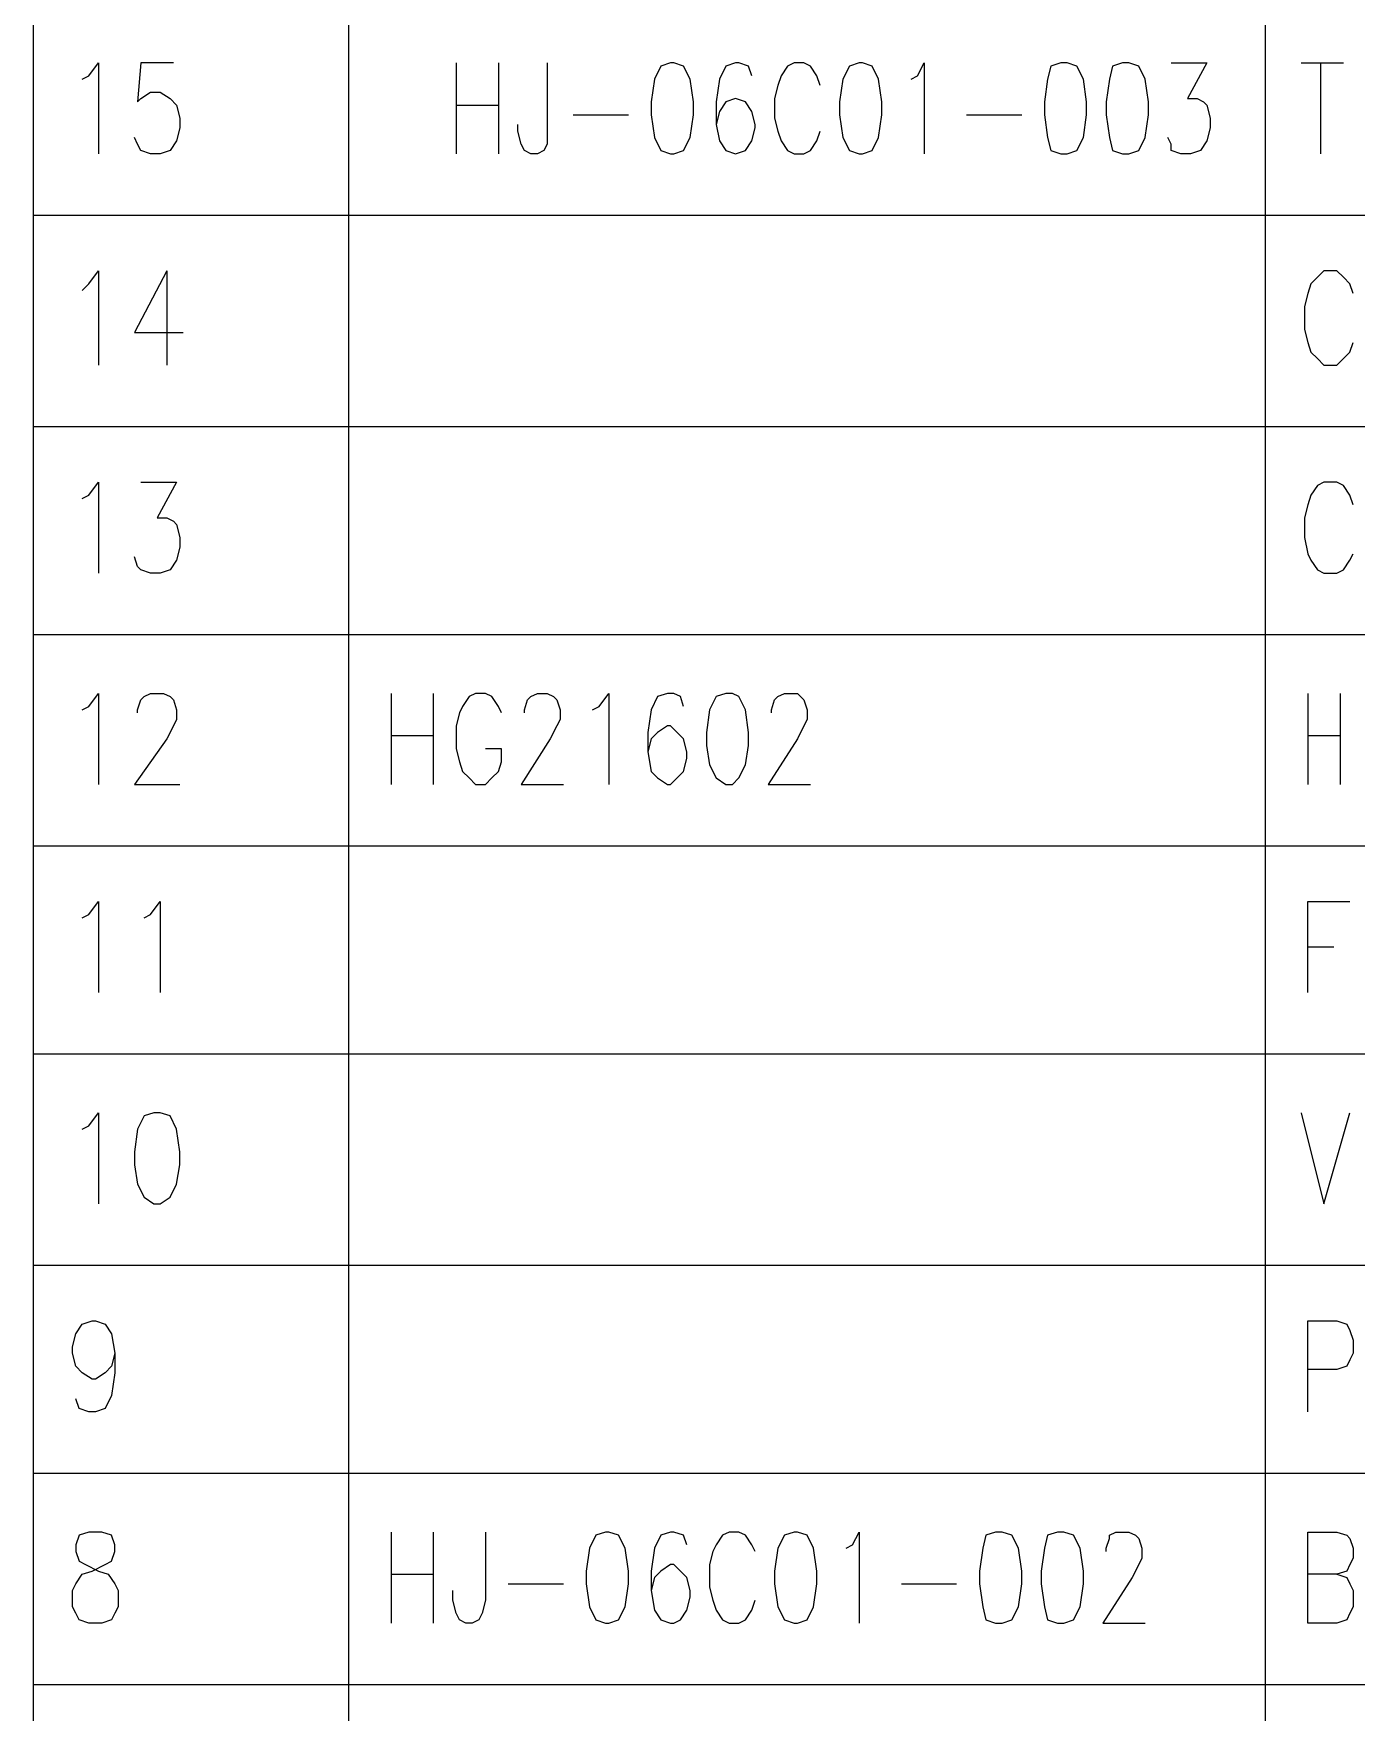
# Model space of a CAD drawing. Extents: x 0.3 to 16.2, y 0.3 to 22.9.
# Drawn here: x 11.143 to 12.5, y 3.805 to 5.527 of the extents above; entities that cross this region are included whole.
import ezdxf

# ---------------------------------------------------------------- set-up
doc = ezdxf.new("R2010")
doc.units = 0
doc.header["$MEASUREMENT"] = 0
doc.linetypes.add('AUSGEZOGEN', pattern=[0])
doc.layers.get('0').update_dxf_attribs({"linetype": 'AUSGEZOGEN'})

msp = doc.modelspace()

# ---------------------------------------------------------------- linework, layer by layer
for points in [[(11.1433, 5.34), (11.1433, 5.5567)], [(11.4667, 5.34), (11.4667, 5.5567)], [(12.4067, 5.34), (12.4067, 5.5567)], [(11.1933, 5.48), (11.2, 5.4833), (11.2, 5.4833), (11.21, 5.4967), (11.21, 5.4967), (11.21, 5.4033)], [(11.2867, 5.4967), (11.2533, 5.4967), (11.2533, 5.4967), (11.25, 5.4567), (11.25, 5.4567), (11.2533, 5.46), (11.2533, 5.46), (11.2633, 5.4667), (11.2633, 5.4667), (11.2733, 5.4667), (11.2733, 5.4667), (11.2833, 5.46), (11.2833, 5.46), (11.29, 5.4533), (11.29, 5.4533), (11.2933, 5.44), (11.2933, 5.44), (11.2933, 5.43), (11.2933, 5.43), (11.29, 5.4167), (11.29, 5.4167), (11.2833, 5.4067), (11.2833, 5.4067), (11.2733, 5.4033), (11.2733, 5.4033), (11.2633, 5.4033), (11.2633, 5.4033), (11.2533, 5.4067), (11.2533, 5.4067), (11.25, 5.4133), (11.25, 5.4133), (11.2467, 5.42)], [(11.5767, 5.4967), (11.5767, 5.4033)], [(11.62, 5.4967), (11.62, 5.4033)], [(11.67, 5.4967), (11.67, 5.4133), (11.67, 5.4133), (11.6667, 5.4067), (11.6667, 5.4067), (11.66, 5.4033), (11.66, 5.4033), (11.6533, 5.4033), (11.6533, 5.4033), (11.6467, 5.4067), (11.6467, 5.4067), (11.6433, 5.4133), (11.6433, 5.4133), (11.64, 5.4267), (11.64, 5.4267), (11.64, 5.4333)], [(11.7967, 5.4967), (11.7867, 5.4933), (11.7867, 5.4933), (11.78, 5.48), (11.78, 5.48), (11.7767, 5.4567), (11.7767, 5.4567), (11.7767, 5.4433), (11.7767, 5.4433), (11.78, 5.42), (11.78, 5.42), (11.7867, 5.4067), (11.7867, 5.4067), (11.7967, 5.4033), (11.7967, 5.4033), (11.8, 5.4033), (11.8, 5.4033), (11.81, 5.4067), (11.81, 5.4067), (11.8167, 5.42), (11.8167, 5.42), (11.82, 5.4433), (11.82, 5.4433), (11.82, 5.4567), (11.82, 5.4567), (11.8167, 5.48), (11.8167, 5.48), (11.81, 5.4933), (11.81, 5.4933), (11.8, 5.4967), (11.8, 5.4967), (11.7967, 5.4967), (11.7967, 5.4967)], [(11.88, 5.4833), (11.8767, 5.4933), (11.8767, 5.4933), (11.8667, 5.4967), (11.8667, 5.4967), (11.8633, 5.4967), (11.8633, 5.4967), (11.8533, 5.4933), (11.8533, 5.4933), (11.8467, 5.48), (11.8467, 5.48), (11.8433, 5.4567), (11.8433, 5.4567), (11.8433, 5.4333), (11.8433, 5.4333), (11.8467, 5.4167), (11.8467, 5.4167), (11.8533, 5.4067), (11.8533, 5.4067), (11.8633, 5.4033), (11.8633, 5.4033), (11.8733, 5.4067), (11.8733, 5.4067), (11.88, 5.4167), (11.88, 5.4167), (11.8833, 5.43), (11.8833, 5.43), (11.8833, 5.4333), (11.8833, 5.4333), (11.88, 5.4467), (11.88, 5.4467), (11.8733, 5.4567), (11.8733, 5.4567), (11.8633, 5.46), (11.8633, 5.46), (11.8533, 5.4567), (11.8533, 5.4567), (11.8467, 5.4467), (11.8467, 5.4467), (11.8433, 5.4333)], [(11.95, 5.4733), (11.9467, 5.4833), (11.9467, 5.4833), (11.94, 5.4933), (11.94, 5.4933), (11.9333, 5.4967), (11.9333, 5.4967), (11.9233, 5.4967), (11.9233, 5.4967), (11.9167, 5.4933), (11.9167, 5.4933), (11.91, 5.4833), (11.91, 5.4833), (11.9067, 5.4733), (11.9067, 5.4733), (11.9033, 5.46), (11.9033, 5.46), (11.9033, 5.44), (11.9033, 5.44), (11.9067, 5.4267), (11.9067, 5.4267), (11.91, 5.4167), (11.91, 5.4167), (11.9167, 5.4067), (11.9167, 5.4067), (11.9233, 5.4033), (11.9233, 5.4033), (11.9333, 5.4033), (11.9333, 5.4033), (11.94, 5.4067), (11.94, 5.4067), (11.9467, 5.4167), (11.9467, 5.4167), (11.95, 5.4267)], [(11.99, 5.4967), (11.98, 5.4933), (11.98, 5.4933), (11.9733, 5.48), (11.9733, 5.48), (11.97, 5.4567), (11.97, 5.4567), (11.97, 5.4433), (11.97, 5.4433), (11.9733, 5.42), (11.9733, 5.42), (11.98, 5.4067), (11.98, 5.4067), (11.99, 5.4033), (11.99, 5.4033), (11.9933, 5.4033), (11.9933, 5.4033), (12.0033, 5.4067), (12.0033, 5.4067), (12.01, 5.42), (12.01, 5.42), (12.0133, 5.4433), (12.0133, 5.4433), (12.0133, 5.4567), (12.0133, 5.4567), (12.01, 5.48), (12.01, 5.48), (12.0033, 5.4933), (12.0033, 5.4933), (11.9933, 5.4967), (11.9933, 5.4967), (11.99, 5.4967), (11.99, 5.4967)], [(12.0433, 5.48), (12.05, 5.4833), (12.05, 5.4833), (12.0567, 5.4967), (12.0567, 5.4967), (12.0567, 5.4033)], [(12.1967, 5.4967), (12.1867, 5.4933), (12.1867, 5.4933), (12.1833, 5.48), (12.1833, 5.48), (12.18, 5.4567), (12.18, 5.4567), (12.18, 5.4433), (12.18, 5.4433), (12.1833, 5.42), (12.1833, 5.42), (12.1867, 5.4067), (12.1867, 5.4067), (12.1967, 5.4033), (12.1967, 5.4033), (12.2033, 5.4033), (12.2033, 5.4033), (12.2133, 5.4067), (12.2133, 5.4067), (12.22, 5.42), (12.22, 5.42), (12.2233, 5.4433), (12.2233, 5.4433), (12.2233, 5.4567), (12.2233, 5.4567), (12.22, 5.48), (12.22, 5.48), (12.2133, 5.4933), (12.2133, 5.4933), (12.2033, 5.4967), (12.2033, 5.4967), (12.1967, 5.4967), (12.1967, 5.4967)], [(12.26, 5.4967), (12.25, 5.4933), (12.25, 5.4933), (12.2467, 5.48), (12.2467, 5.48), (12.2433, 5.4567), (12.2433, 5.4567), (12.2433, 5.4433), (12.2433, 5.4433), (12.2467, 5.42), (12.2467, 5.42), (12.25, 5.4067), (12.25, 5.4067), (12.26, 5.4033), (12.26, 5.4033), (12.2667, 5.4033), (12.2667, 5.4033), (12.2767, 5.4067), (12.2767, 5.4067), (12.2833, 5.42), (12.2833, 5.42), (12.2867, 5.4433), (12.2867, 5.4433), (12.2867, 5.4567), (12.2867, 5.4567), (12.2833, 5.48), (12.2833, 5.48), (12.2767, 5.4933), (12.2767, 5.4933), (12.2667, 5.4967), (12.2667, 5.4967), (12.26, 5.4967), (12.26, 5.4967)], [(12.31, 5.4967), (12.3467, 5.4967), (12.3467, 5.4967), (12.3267, 5.46), (12.3267, 5.46), (12.3367, 5.46), (12.3367, 5.46), (12.3433, 5.4567), (12.3433, 5.4567), (12.3467, 5.4533), (12.3467, 5.4533), (12.35, 5.44), (12.35, 5.44), (12.35, 5.43), (12.35, 5.43), (12.3467, 5.4167), (12.3467, 5.4167), (12.34, 5.4067), (12.34, 5.4067), (12.33, 5.4033), (12.33, 5.4033), (12.32, 5.4033), (12.32, 5.4033), (12.31, 5.4067), (12.31, 5.4067), (12.31, 5.4133), (12.31, 5.4133), (12.3067, 5.42)], [(12.4433, 5.4967), (12.4867, 5.4967)], [(12.4633, 5.4967), (12.4633, 5.4033)], [(11.5767, 5.4533), (11.62, 5.4533)], [(11.6967, 5.4433), (11.7533, 5.4433)], [(12.1, 5.4433), (12.1567, 5.4433)], [(15.9833, 5.34), (11.1433, 5.34)], [(11.1433, 5.1233), (11.1433, 5.34)], [(11.4667, 5.1233), (11.4667, 5.34)], [(12.4067, 5.1233), (12.4067, 5.34)], [(11.1933, 5.2633), (11.2, 5.27), (11.2, 5.27), (11.21, 5.2833), (11.21, 5.2833), (11.21, 5.1867)], [(11.28, 5.2833), (11.2467, 5.22), (11.2467, 5.22), (11.2967, 5.22)], [(11.28, 5.2833), (11.28, 5.1867)], [(12.4967, 5.26), (12.4933, 5.27), (12.4933, 5.27), (12.4867, 5.2767), (12.4867, 5.2767), (12.48, 5.2833), (12.48, 5.2833), (12.4667, 5.2833), (12.4667, 5.2833), (12.46, 5.2767), (12.46, 5.2767), (12.4533, 5.27), (12.4533, 5.27), (12.45, 5.26), (12.45, 5.26), (12.4467, 5.2467), (12.4467, 5.2467), (12.4467, 5.2233), (12.4467, 5.2233), (12.45, 5.21), (12.45, 5.21), (12.4533, 5.2), (12.4533, 5.2), (12.46, 5.1933), (12.46, 5.1933), (12.4667, 5.1867), (12.4667, 5.1867), (12.48, 5.1867), (12.48, 5.1867), (12.4867, 5.1933), (12.4867, 5.1933), (12.4933, 5.2), (12.4933, 5.2), (12.4967, 5.21)], [(15.9833, 5.1233), (11.1433, 5.1233)], [(11.1433, 4.91), (11.1433, 5.1233)], [(11.4667, 4.91), (11.4667, 5.1233)], [(12.4067, 4.91), (12.4067, 5.1233)], [(11.1933, 5.05), (11.2, 5.0533), (11.2, 5.0533), (11.21, 5.0667), (11.21, 5.0667), (11.21, 4.9733)], [(11.2533, 5.0667), (11.29, 5.0667), (11.29, 5.0667), (11.27, 5.03), (11.27, 5.03), (11.28, 5.03), (11.28, 5.03), (11.2867, 5.0267), (11.2867, 5.0267), (11.29, 5.0233), (11.29, 5.0233), (11.2933, 5.01), (11.2933, 5.01), (11.2933, 5), (11.2933, 5), (11.29, 4.9867), (11.29, 4.9867), (11.2833, 4.9767), (11.2833, 4.9767), (11.2733, 4.9733), (11.2733, 4.9733), (11.2633, 4.9733), (11.2633, 4.9733), (11.2533, 4.9767), (11.2533, 4.9767), (11.25, 4.98), (11.25, 4.98), (11.2467, 4.99)], [(12.4967, 5.0433), (12.4933, 5.0533), (12.4933, 5.0533), (12.4867, 5.0633), (12.4867, 5.0633), (12.48, 5.0667), (12.48, 5.0667), (12.4667, 5.0667), (12.4667, 5.0667), (12.46, 5.0633), (12.46, 5.0633), (12.4533, 5.0533), (12.4533, 5.0533), (12.45, 5.0433), (12.45, 5.0433), (12.4467, 5.03), (12.4467, 5.03), (12.4467, 5.01), (12.4467, 5.01), (12.45, 4.9933), (12.45, 4.9933), (12.4533, 4.9867), (12.4533, 4.9867), (12.46, 4.9767), (12.46, 4.9767), (12.4667, 4.9733), (12.4667, 4.9733), (12.48, 4.9733), (12.48, 4.9733), (12.4867, 4.9767), (12.4867, 4.9767), (12.4933, 4.9867), (12.4933, 4.9867), (12.4967, 4.9933)], [(15.9833, 4.91), (11.1433, 4.91)], [(11.1433, 4.6933), (11.1433, 4.91)], [(11.4667, 4.6933), (11.4667, 4.91)], [(12.4067, 4.6933), (12.4067, 4.91)], [(11.1933, 4.8333), (11.2, 4.8367), (11.2, 4.8367), (11.21, 4.85), (11.21, 4.85), (11.21, 4.7567)], [(11.25, 4.83), (11.25, 4.8333), (11.25, 4.8333), (11.2533, 4.8433), (11.2533, 4.8433), (11.2567, 4.8467), (11.2567, 4.8467), (11.2633, 4.85), (11.2633, 4.85), (11.2767, 4.85), (11.2767, 4.85), (11.2833, 4.8467), (11.2833, 4.8467), (11.2867, 4.8433), (11.2867, 4.8433), (11.29, 4.8333), (11.29, 4.8333), (11.29, 4.8233), (11.29, 4.8233), (11.2867, 4.8167), (11.2867, 4.8167), (11.28, 4.8033), (11.28, 4.8033), (11.2467, 4.7567), (11.2467, 4.7567), (11.2933, 4.7567)], [(11.51, 4.85), (11.51, 4.7567)], [(11.5533, 4.85), (11.5533, 4.7567)], [(11.6233, 4.83), (11.62, 4.8367), (11.62, 4.8367), (11.6133, 4.8467), (11.6133, 4.8467), (11.6067, 4.85), (11.6067, 4.85), (11.5967, 4.85), (11.5967, 4.85), (11.59, 4.8467), (11.59, 4.8467), (11.5833, 4.8367), (11.5833, 4.8367), (11.58, 4.83), (11.58, 4.83), (11.5767, 4.8167), (11.5767, 4.8167), (11.5767, 4.7933), (11.5767, 4.7933), (11.58, 4.78), (11.58, 4.78), (11.5833, 4.77), (11.5833, 4.77), (11.59, 4.7633), (11.59, 4.7633), (11.5967, 4.7567), (11.5967, 4.7567), (11.6067, 4.7567), (11.6067, 4.7567), (11.6133, 4.7633), (11.6133, 4.7633), (11.62, 4.77), (11.62, 4.77), (11.6233, 4.78), (11.6233, 4.78), (11.6233, 4.7933), (11.6233, 4.7933), (11.6067, 4.7933)], [(11.6467, 4.83), (11.6467, 4.8333), (11.6467, 4.8333), (11.65, 4.8433), (11.65, 4.8433), (11.6533, 4.8467), (11.6533, 4.8467), (11.66, 4.85), (11.66, 4.85), (11.67, 4.85), (11.67, 4.85), (11.6767, 4.8467), (11.6767, 4.8467), (11.68, 4.8433), (11.68, 4.8433), (11.6833, 4.8333), (11.6833, 4.8333), (11.6833, 4.8233), (11.6833, 4.8233), (11.68, 4.8167), (11.68, 4.8167), (11.6733, 4.8033), (11.6733, 4.8033), (11.6433, 4.7567), (11.6433, 4.7567), (11.6867, 4.7567)], [(11.7167, 4.8333), (11.7233, 4.8367), (11.7233, 4.8367), (11.7333, 4.85), (11.7333, 4.85), (11.7333, 4.7567)], [(11.81, 4.8367), (11.8067, 4.8467), (11.8067, 4.8467), (11.8, 4.85), (11.8, 4.85), (11.7933, 4.85), (11.7933, 4.85), (11.7833, 4.8467), (11.7833, 4.8467), (11.7767, 4.8333), (11.7767, 4.8333), (11.7733, 4.81), (11.7733, 4.81), (11.7733, 4.79), (11.7733, 4.79), (11.7767, 4.77), (11.7767, 4.77), (11.7833, 4.7633), (11.7833, 4.7633), (11.7933, 4.7567), (11.7933, 4.7567), (11.7967, 4.7567), (11.7967, 4.7567), (11.8033, 4.7633), (11.8033, 4.7633), (11.81, 4.77), (11.81, 4.77), (11.8133, 4.7833), (11.8133, 4.7833), (11.8133, 4.79), (11.8133, 4.79), (11.81, 4.8033), (11.81, 4.8033), (11.8033, 4.81), (11.8033, 4.81), (11.7967, 4.8167), (11.7967, 4.8167), (11.7933, 4.8167), (11.7933, 4.8167), (11.7833, 4.81), (11.7833, 4.81), (11.7767, 4.8033), (11.7767, 4.8033), (11.7733, 4.79)], [(11.8533, 4.85), (11.8433, 4.8467), (11.8433, 4.8467), (11.8367, 4.8333), (11.8367, 4.8333), (11.8333, 4.81), (11.8333, 4.81), (11.8333, 4.7967), (11.8333, 4.7967), (11.8367, 4.7767), (11.8367, 4.7767), (11.8433, 4.7633), (11.8433, 4.7633), (11.8533, 4.7567), (11.8533, 4.7567), (11.86, 4.7567), (11.86, 4.7567), (11.8667, 4.7633), (11.8667, 4.7633), (11.8733, 4.7767), (11.8733, 4.7767), (11.8767, 4.7967), (11.8767, 4.7967), (11.8767, 4.81), (11.8767, 4.81), (11.8733, 4.8333), (11.8733, 4.8333), (11.8667, 4.8467), (11.8667, 4.8467), (11.86, 4.85), (11.86, 4.85), (11.8533, 4.85), (11.8533, 4.85)], [(11.9, 4.83), (11.9, 4.8333), (11.9, 4.8333), (11.9033, 4.8433), (11.9033, 4.8433), (11.9067, 4.8467), (11.9067, 4.8467), (11.9133, 4.85), (11.9133, 4.85), (11.9267, 4.85), (11.9267, 4.85), (11.93, 4.8467), (11.93, 4.8467), (11.9333, 4.8433), (11.9333, 4.8433), (11.9367, 4.8333), (11.9367, 4.8333), (11.9367, 4.8233), (11.9367, 4.8233), (11.9333, 4.8167), (11.9333, 4.8167), (11.9267, 4.8033), (11.9267, 4.8033), (11.8967, 4.7567), (11.8967, 4.7567), (11.94, 4.7567)], [(12.45, 4.85), (12.45, 4.7567)], [(12.4833, 4.85), (12.4833, 4.7567)], [(11.51, 4.8067), (11.5533, 4.8067)], [(12.45, 4.8067), (12.4833, 4.8067)], [(15.9833, 4.6933), (11.1433, 4.6933)], [(11.1433, 4.48), (11.1433, 4.6933)], [(11.4667, 4.48), (11.4667, 4.6933)], [(12.4067, 4.48), (12.4067, 4.6933)], [(11.1933, 4.62), (11.2, 4.6233), (11.2, 4.6233), (11.21, 4.6367), (11.21, 4.6367), (11.21, 4.5433)], [(11.2567, 4.62), (11.2633, 4.6233), (11.2633, 4.6233), (11.2733, 4.6367), (11.2733, 4.6367), (11.2733, 4.5433)], [(12.45, 4.5433), (12.45, 4.6367), (12.45, 4.6367), (12.4933, 4.6367)], [(12.45, 4.59), (12.4767, 4.59)], [(15.9833, 4.48), (11.1433, 4.48)], [(11.1433, 4.2633), (11.1433, 4.48)], [(11.4667, 4.2633), (11.4667, 4.48)], [(12.4067, 4.2633), (12.4067, 4.48)], [(11.1933, 4.4033), (11.2, 4.4067), (11.2, 4.4067), (11.21, 4.42), (11.21, 4.42), (11.21, 4.3267)], [(11.2667, 4.42), (11.2567, 4.4167), (11.2567, 4.4167), (11.25, 4.4033), (11.25, 4.4033), (11.2467, 4.38), (11.2467, 4.38), (11.2467, 4.3667), (11.2467, 4.3667), (11.25, 4.3467), (11.25, 4.3467), (11.2567, 4.3333), (11.2567, 4.3333), (11.2667, 4.3267), (11.2667, 4.3267), (11.2733, 4.3267), (11.2733, 4.3267), (11.2833, 4.3333), (11.2833, 4.3333), (11.29, 4.3467), (11.29, 4.3467), (11.2933, 4.3667), (11.2933, 4.3667), (11.2933, 4.38), (11.2933, 4.38), (11.29, 4.4033), (11.29, 4.4033), (11.2833, 4.4167), (11.2833, 4.4167), (11.2733, 4.42), (11.2733, 4.42), (11.2667, 4.42), (11.2667, 4.42)], [(12.4433, 4.42), (12.4667, 4.3267), (12.4667, 4.3267), (12.4933, 4.42)], [(15.9833, 4.2633), (11.1433, 4.2633)], [(11.1433, 4.05), (11.1433, 4.2633)], [(11.4667, 4.05), (11.4667, 4.2633)], [(12.4067, 4.05), (12.4067, 4.2633)], [(11.2267, 4.1733), (11.2233, 4.16), (11.2233, 4.16), (11.2167, 4.1533), (11.2167, 4.1533), (11.2067, 4.1467), (11.2067, 4.1467), (11.2033, 4.1467), (11.2033, 4.1467), (11.1933, 4.1533), (11.1933, 4.1533), (11.1867, 4.16), (11.1867, 4.16), (11.1833, 4.1733), (11.1833, 4.1733), (11.1833, 4.18), (11.1833, 4.18), (11.1867, 4.1933), (11.1867, 4.1933), (11.1933, 4.2033), (11.1933, 4.2033), (11.2033, 4.2067), (11.2033, 4.2067), (11.2067, 4.2067), (11.2067, 4.2067), (11.2167, 4.2033), (11.2167, 4.2033), (11.2233, 4.1933), (11.2233, 4.1933), (11.2267, 4.1733), (11.2267, 4.1733), (11.2267, 4.1533), (11.2267, 4.1533), (11.2233, 4.13), (11.2233, 4.13), (11.2167, 4.1167), (11.2167, 4.1167), (11.2067, 4.1133), (11.2067, 4.1133), (11.2, 4.1133), (11.2, 4.1133), (11.19, 4.1167), (11.19, 4.1167), (11.1867, 4.1267)], [(12.45, 4.1133), (12.45, 4.2067), (12.45, 4.2067), (12.48, 4.2067), (12.48, 4.2067), (12.49, 4.2033), (12.49, 4.2033), (12.4933, 4.1967), (12.4933, 4.1967), (12.4967, 4.1867), (12.4967, 4.1867), (12.4967, 4.1733), (12.4967, 4.1733), (12.4933, 4.1667), (12.4933, 4.1667), (12.49, 4.16), (12.49, 4.16), (12.48, 4.1567), (12.48, 4.1567), (12.45, 4.1567)], [(15.9833, 4.05), (11.1433, 4.05)], [(11.1433, 3.8333), (11.1433, 4.05)], [(11.4667, 3.8333), (11.4667, 4.05)], [(12.4067, 3.8333), (12.4067, 4.05)], [(11.2, 3.99), (11.19, 3.9867), (11.19, 3.9867), (11.1867, 3.9767), (11.1867, 3.9767), (11.1867, 3.97), (11.1867, 3.97), (11.19, 3.96), (11.19, 3.96), (11.1967, 3.9567), (11.1967, 3.9567), (11.21, 3.95), (11.21, 3.95), (11.22, 3.9467), (11.22, 3.9467), (11.2267, 3.9367), (11.2267, 3.9367), (11.23, 3.93), (11.23, 3.93), (11.23, 3.9133), (11.23, 3.9133), (11.2267, 3.9067), (11.2267, 3.9067), (11.2233, 3.9), (11.2233, 3.9), (11.2133, 3.8967), (11.2133, 3.8967), (11.2, 3.8967), (11.2, 3.8967), (11.19, 3.9), (11.19, 3.9), (11.1867, 3.9067), (11.1867, 3.9067), (11.1833, 3.9133), (11.1833, 3.9133), (11.1833, 3.93), (11.1833, 3.93), (11.1867, 3.9367), (11.1867, 3.9367), (11.1933, 3.9467), (11.1933, 3.9467), (11.2033, 3.95), (11.2033, 3.95), (11.2167, 3.9567), (11.2167, 3.9567), (11.2233, 3.96), (11.2233, 3.96), (11.2267, 3.97), (11.2267, 3.97), (11.2267, 3.9767), (11.2267, 3.9767), (11.2233, 3.9867), (11.2233, 3.9867), (11.2133, 3.99), (11.2133, 3.99), (11.2, 3.99), (11.2, 3.99)], [(11.51, 3.99), (11.51, 3.8967)], [(11.5533, 3.99), (11.5533, 3.8967)], [(11.6067, 3.99), (11.6067, 3.92), (11.6067, 3.92), (11.6033, 3.9067), (11.6033, 3.9067), (11.6, 3.9), (11.6, 3.9), (11.5933, 3.8967), (11.5933, 3.8967), (11.5867, 3.8967), (11.5867, 3.8967), (11.58, 3.9), (11.58, 3.9), (11.5767, 3.9067), (11.5767, 3.9067), (11.5733, 3.92), (11.5733, 3.92), (11.5733, 3.93)], [(11.73, 3.99), (11.72, 3.9867), (11.72, 3.9867), (11.7133, 3.9733), (11.7133, 3.9733), (11.71, 3.95), (11.71, 3.95), (11.71, 3.9367), (11.71, 3.9367), (11.7133, 3.9133), (11.7133, 3.9133), (11.72, 3.9), (11.72, 3.9), (11.73, 3.8967), (11.73, 3.8967), (11.7333, 3.8967), (11.7333, 3.8967), (11.7433, 3.9), (11.7433, 3.9), (11.75, 3.9133), (11.75, 3.9133), (11.7533, 3.9367), (11.7533, 3.9367), (11.7533, 3.95), (11.7533, 3.95), (11.75, 3.9733), (11.75, 3.9733), (11.7433, 3.9867), (11.7433, 3.9867), (11.7333, 3.99), (11.7333, 3.99), (11.73, 3.99), (11.73, 3.99)], [(11.8133, 3.9767), (11.81, 3.9867), (11.81, 3.9867), (11.8, 3.99), (11.8, 3.99), (11.7967, 3.99), (11.7967, 3.99), (11.7867, 3.9867), (11.7867, 3.9867), (11.78, 3.9733), (11.78, 3.9733), (11.7767, 3.95), (11.7767, 3.95), (11.7767, 3.93), (11.7767, 3.93), (11.78, 3.91), (11.78, 3.91), (11.7867, 3.9), (11.7867, 3.9), (11.7967, 3.8967), (11.7967, 3.8967), (11.8, 3.8967), (11.8, 3.8967), (11.8067, 3.9), (11.8067, 3.9), (11.8133, 3.91), (11.8133, 3.91), (11.8167, 3.9233), (11.8167, 3.9233), (11.8167, 3.93), (11.8167, 3.93), (11.8133, 3.9433), (11.8133, 3.9433), (11.8067, 3.95), (11.8067, 3.95), (11.8, 3.9567), (11.8, 3.9567), (11.7967, 3.9567), (11.7967, 3.9567), (11.7867, 3.95), (11.7867, 3.95), (11.78, 3.9433), (11.78, 3.9433), (11.7767, 3.93)], [(11.8833, 3.97), (11.88, 3.9767), (11.88, 3.9767), (11.8733, 3.9867), (11.8733, 3.9867), (11.8667, 3.99), (11.8667, 3.99), (11.8567, 3.99), (11.8567, 3.99), (11.85, 3.9867), (11.85, 3.9867), (11.8433, 3.9767), (11.8433, 3.9767), (11.84, 3.97), (11.84, 3.97), (11.8367, 3.9567), (11.8367, 3.9567), (11.8367, 3.9333), (11.8367, 3.9333), (11.84, 3.92), (11.84, 3.92), (11.8433, 3.91), (11.8433, 3.91), (11.85, 3.9), (11.85, 3.9), (11.8567, 3.8967), (11.8567, 3.8967), (11.8667, 3.8967), (11.8667, 3.8967), (11.8733, 3.9), (11.8733, 3.9), (11.88, 3.91), (11.88, 3.91), (11.8833, 3.92)], [(11.9233, 3.99), (11.9133, 3.9867), (11.9133, 3.9867), (11.9067, 3.9733), (11.9067, 3.9733), (11.9033, 3.95), (11.9033, 3.95), (11.9033, 3.9367), (11.9033, 3.9367), (11.9067, 3.9133), (11.9067, 3.9133), (11.9133, 3.9), (11.9133, 3.9), (11.9233, 3.8967), (11.9233, 3.8967), (11.9267, 3.8967), (11.9267, 3.8967), (11.9367, 3.9), (11.9367, 3.9), (11.9433, 3.9133), (11.9433, 3.9133), (11.9467, 3.9367), (11.9467, 3.9367), (11.9467, 3.95), (11.9467, 3.95), (11.9433, 3.9733), (11.9433, 3.9733), (11.9367, 3.9867), (11.9367, 3.9867), (11.9267, 3.99), (11.9267, 3.99), (11.9233, 3.99), (11.9233, 3.99)], [(11.9767, 3.9733), (11.9833, 3.9767), (11.9833, 3.9767), (11.99, 3.99), (11.99, 3.99), (11.99, 3.8967)], [(12.13, 3.99), (12.12, 3.9867), (12.12, 3.9867), (12.1167, 3.9733), (12.1167, 3.9733), (12.1133, 3.95), (12.1133, 3.95), (12.1133, 3.9367), (12.1133, 3.9367), (12.1167, 3.9133), (12.1167, 3.9133), (12.12, 3.9), (12.12, 3.9), (12.13, 3.8967), (12.13, 3.8967), (12.1367, 3.8967), (12.1367, 3.8967), (12.1467, 3.9), (12.1467, 3.9), (12.1533, 3.9133), (12.1533, 3.9133), (12.1567, 3.9367), (12.1567, 3.9367), (12.1567, 3.95), (12.1567, 3.95), (12.1533, 3.9733), (12.1533, 3.9733), (12.1467, 3.9867), (12.1467, 3.9867), (12.1367, 3.99), (12.1367, 3.99), (12.13, 3.99), (12.13, 3.99)], [(12.1933, 3.99), (12.1833, 3.9867), (12.1833, 3.9867), (12.18, 3.9733), (12.18, 3.9733), (12.1767, 3.95), (12.1767, 3.95), (12.1767, 3.9367), (12.1767, 3.9367), (12.18, 3.9133), (12.18, 3.9133), (12.1833, 3.9), (12.1833, 3.9), (12.1933, 3.8967), (12.1933, 3.8967), (12.2, 3.8967), (12.2, 3.8967), (12.21, 3.9), (12.21, 3.9), (12.2167, 3.9133), (12.2167, 3.9133), (12.22, 3.9367), (12.22, 3.9367), (12.22, 3.95), (12.22, 3.95), (12.2167, 3.9733), (12.2167, 3.9733), (12.21, 3.9867), (12.21, 3.9867), (12.2, 3.99), (12.2, 3.99), (12.1933, 3.99), (12.1933, 3.99)], [(12.2433, 3.97), (12.2433, 3.9733), (12.2433, 3.9733), (12.2467, 3.9833), (12.2467, 3.9833), (12.2467, 3.9867), (12.2467, 3.9867), (12.2533, 3.99), (12.2533, 3.99), (12.2667, 3.99), (12.2667, 3.99), (12.2733, 3.9867), (12.2733, 3.9867), (12.2767, 3.9833), (12.2767, 3.9833), (12.28, 3.9733), (12.28, 3.9733), (12.28, 3.9633), (12.28, 3.9633), (12.2767, 3.9567), (12.2767, 3.9567), (12.27, 3.9433), (12.27, 3.9433), (12.24, 3.8967), (12.24, 3.8967), (12.2833, 3.8967)], [(12.45, 3.8967), (12.45, 3.99), (12.45, 3.99), (12.48, 3.99), (12.48, 3.99), (12.49, 3.9867), (12.49, 3.9867), (12.4933, 3.9833), (12.4933, 3.9833), (12.4967, 3.9733), (12.4967, 3.9733), (12.4967, 3.9633), (12.4967, 3.9633), (12.4933, 3.9567), (12.4933, 3.9567), (12.49, 3.95), (12.49, 3.95), (12.48, 3.9467), (12.48, 3.9467), (12.45, 3.9467)], [(11.51, 3.9467), (11.5533, 3.9467)], [(12.48, 3.9467), (12.49, 3.9433), (12.49, 3.9433), (12.4933, 3.9367), (12.4933, 3.9367), (12.4967, 3.93), (12.4967, 3.93), (12.4967, 3.9133), (12.4967, 3.9133), (12.4933, 3.9067), (12.4933, 3.9067), (12.49, 3.9), (12.49, 3.9), (12.48, 3.8967), (12.48, 3.8967), (12.45, 3.8967)], [(11.63, 3.9367), (11.6867, 3.9367)], [(12.0333, 3.9367), (12.09, 3.9367)], [(15.9833, 3.8333), (11.1433, 3.8333)], [(11.1433, 3.62), (11.1433, 3.8333)], [(11.4667, 3.62), (11.4667, 3.8333)], [(12.4067, 3.62), (12.4067, 3.8333)]]:
    msp.add_lwpolyline(points)

doc.saveas('drawing.dxf')
